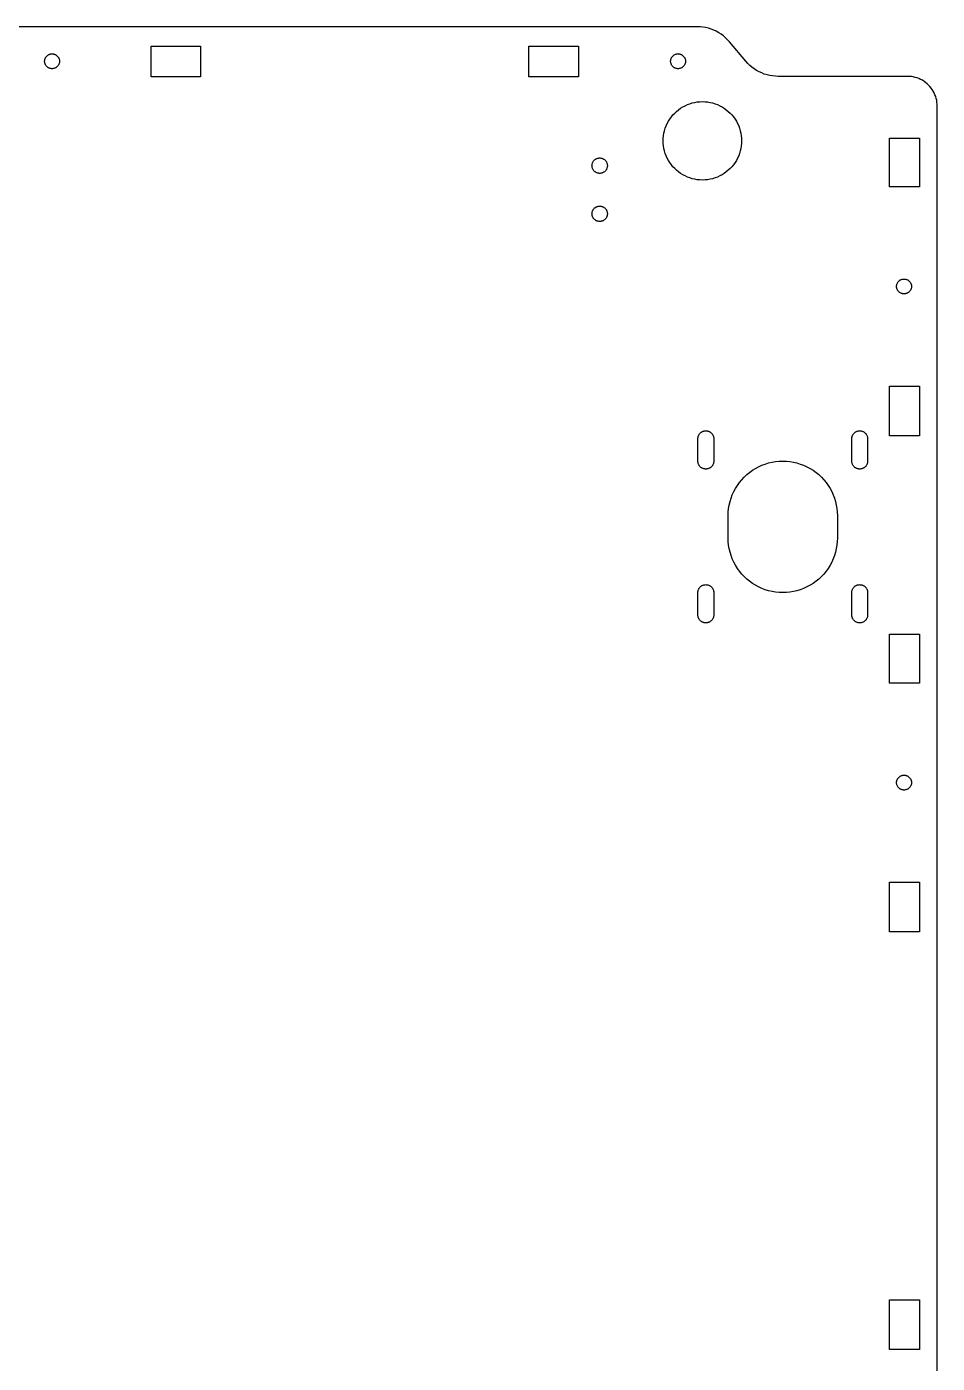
# Model space of a CAD drawing. Header units: metres. Extents: x -1 to 830, y 0 to 1551.
# Drawn here: x 176 to 359.4, y 762.2 to 1031.6 of the extents above; entities that cross this region are included whole.
import ezdxf

# ---------------------------------------------------------------- set-up
doc = ezdxf.new("R2010")
doc.units = ezdxf.units.M

msp = doc.modelspace()

# ---------------------------------------------------------------- linework, layer by layer
for p, q in [((311.025, 1031.58), (50.7354, 1031.58)), ((311.596, 1031.56), (311.025, 1031.58)), ((312.163, 1031.5), (311.596, 1031.56)), ((312.726, 1031.41), (312.163, 1031.5)), ((313.28, 1031.28), (312.726, 1031.41)), ((313.825, 1031.11), (313.28, 1031.28)), ((314.357, 1030.9), (313.825, 1031.11)), ((314.874, 1030.66), (314.357, 1030.9)), ((315.374, 1030.38), (314.874, 1030.66)), ((315.854, 1030.08), (315.374, 1030.38)), ((316.312, 1029.74), (315.854, 1030.08)), ((316.747, 1029.37), (316.312, 1029.74)), ((317.155, 1028.97), (316.747, 1029.37)), ((201.007, 1021.47), (201.007, 1027.67)), ((201.007, 1027.67), (210.983, 1027.67)), ((210.983, 1027.67), (210.983, 1021.47)), ((277.081, 1027.66), (286.881, 1027.68)), ((277.081, 1021.46), (277.081, 1027.66)), ((286.881, 1027.68), (287.081, 1027.66)), ((287.081, 1027.66), (287.081, 1021.46)), ((317.537, 1028.54), (317.155, 1028.97)), ((320.833, 1024.62), (317.537, 1028.54)), ((179.562, 1024.62), (179.564, 1024.72)), ((179.564, 1024.52), (179.562, 1024.62)), ((179.564, 1024.72), (179.574, 1024.81)), ((179.574, 1024.42), (179.564, 1024.52)), ((179.574, 1024.81), (179.59, 1024.91)), ((179.59, 1024.33), (179.574, 1024.42)), ((179.59, 1024.91), (179.612, 1025.01)), ((179.612, 1024.23), (179.59, 1024.33)), ((179.612, 1025.01), (179.641, 1025.1)), ((179.641, 1024.14), (179.612, 1024.23)), ((179.641, 1025.1), (179.676, 1025.19)), ((179.676, 1024.04), (179.641, 1024.14)), ((179.676, 1025.19), (179.716, 1025.28)), ((179.716, 1023.96), (179.676, 1024.04)), ((179.716, 1025.28), (179.763, 1025.37)), ((179.763, 1023.87), (179.716, 1023.96)), ((179.763, 1025.37), (179.814, 1025.45)), ((179.814, 1023.79), (179.763, 1023.87)), ((179.814, 1025.45), (179.871, 1025.53)), ((179.871, 1023.71), (179.814, 1023.79)), ((179.871, 1025.53), (179.934, 1025.61)), ((179.934, 1023.63), (179.871, 1023.71)), ((179.934, 1025.61), (180.001, 1025.68)), ((180.001, 1025.68), (180.072, 1025.75)), ((180.072, 1025.75), (180.148, 1025.81)), ((180.148, 1025.81), (180.229, 1025.87)), ((180.229, 1025.87), (180.312, 1025.92)), ((180.312, 1025.92), (180.398, 1025.96)), ((180.398, 1025.96), (180.487, 1026)), ((180.487, 1026), (180.579, 1026.04)), ((180.579, 1026.04), (180.673, 1026.07)), ((180.673, 1026.07), (180.769, 1026.09)), ((180.769, 1026.09), (180.865, 1026.11)), ((180.865, 1026.11), (180.964, 1026.12)), ((180.964, 1026.12), (181.159, 1026.12)), ((181.159, 1026.12), (181.257, 1026.11)), ((181.257, 1026.11), (181.354, 1026.09)), ((181.354, 1026.09), (181.45, 1026.07)), ((181.45, 1026.07), (181.544, 1026.04)), ((181.544, 1026.04), (181.636, 1026)), ((181.636, 1026), (181.725, 1025.96)), ((181.725, 1025.96), (181.812, 1025.92)), ((181.812, 1025.92), (181.895, 1025.87)), ((181.895, 1025.87), (181.975, 1025.81)), ((181.975, 1025.81), (182.051, 1025.75)), ((182.051, 1025.75), (182.122, 1025.68)), ((182.122, 1025.68), (182.189, 1025.61)), ((182.189, 1025.61), (182.252, 1025.53)), ((182.252, 1023.71), (182.189, 1023.63)), ((182.252, 1025.53), (182.309, 1025.45)), ((182.309, 1023.79), (182.252, 1023.71)), ((182.309, 1025.45), (182.36, 1025.37)), ((182.36, 1023.87), (182.309, 1023.79)), ((182.36, 1025.37), (182.407, 1025.28)), ((182.407, 1023.96), (182.36, 1023.87)), ((182.407, 1025.28), (182.447, 1025.19)), ((182.447, 1024.04), (182.407, 1023.96)), ((182.447, 1025.19), (182.481, 1025.1)), ((182.481, 1024.14), (182.447, 1024.04)), ((182.481, 1025.1), (182.511, 1025.01)), ((182.511, 1024.23), (182.481, 1024.14)), ((182.511, 1025.01), (182.532, 1024.91)), ((182.532, 1024.33), (182.511, 1024.23)), ((182.532, 1024.91), (182.549, 1024.81)), ((182.549, 1024.42), (182.532, 1024.33)), ((182.549, 1024.81), (182.559, 1024.72)), ((182.559, 1024.52), (182.549, 1024.42)), ((182.559, 1024.72), (182.562, 1024.62)), ((182.562, 1024.62), (182.559, 1024.52)), ((305.665, 1024.62), (305.669, 1024.72)), ((305.669, 1024.52), (305.665, 1024.62)), ((305.669, 1024.72), (305.679, 1024.81)), ((305.679, 1024.42), (305.669, 1024.52)), ((305.679, 1024.81), (305.694, 1024.91)), ((305.694, 1024.33), (305.679, 1024.42)), ((305.694, 1024.91), (305.717, 1025.01)), ((305.717, 1024.23), (305.694, 1024.33)), ((305.717, 1025.01), (305.745, 1025.1)), ((305.745, 1024.14), (305.717, 1024.23)), ((305.745, 1025.1), (305.779, 1025.19)), ((305.779, 1024.04), (305.745, 1024.14)), ((305.779, 1025.19), (305.82, 1025.28)), ((305.82, 1023.96), (305.779, 1024.04)), ((305.82, 1025.28), (305.866, 1025.37)), ((305.866, 1023.87), (305.82, 1023.96)), ((305.866, 1025.37), (305.918, 1025.45)), ((305.918, 1023.79), (305.866, 1023.87)), ((305.918, 1025.45), (305.976, 1025.53)), ((305.976, 1023.71), (305.918, 1023.79)), ((305.976, 1025.53), (306.038, 1025.61)), ((306.038, 1023.63), (305.976, 1023.71)), ((306.038, 1025.61), (306.104, 1025.68)), ((306.104, 1025.68), (306.177, 1025.75)), ((306.177, 1025.75), (306.252, 1025.81)), ((306.252, 1025.81), (306.332, 1025.87)), ((306.332, 1025.87), (306.415, 1025.92)), ((306.415, 1025.92), (306.502, 1025.96)), ((306.502, 1025.96), (306.592, 1026)), ((306.592, 1026), (306.684, 1026.04)), ((306.684, 1026.04), (306.777, 1026.07)), ((306.777, 1026.07), (306.873, 1026.09)), ((306.873, 1026.09), (306.97, 1026.11)), ((306.97, 1026.11), (307.067, 1026.12)), ((307.067, 1026.12), (307.264, 1026.12)), ((307.264, 1026.12), (307.361, 1026.11)), ((307.361, 1026.11), (307.458, 1026.09)), ((307.458, 1026.09), (307.554, 1026.07)), ((307.554, 1026.07), (307.647, 1026.04)), ((307.647, 1026.04), (307.739, 1026)), ((307.739, 1026), (307.829, 1025.96)), ((307.829, 1025.96), (307.915, 1025.92)), ((307.915, 1025.92), (307.999, 1025.87)), ((307.999, 1025.87), (308.079, 1025.81)), ((308.079, 1025.81), (308.154, 1025.75)), ((308.154, 1025.75), (308.227, 1025.68)), ((308.227, 1025.68), (308.293, 1025.61)), ((308.293, 1025.61), (308.355, 1025.53)), ((308.355, 1023.71), (308.293, 1023.63)), ((308.355, 1025.53), (308.413, 1025.45)), ((308.413, 1023.79), (308.355, 1023.71)), ((308.413, 1025.45), (308.465, 1025.37)), ((308.465, 1023.87), (308.413, 1023.79)), ((308.465, 1025.37), (308.511, 1025.28)), ((308.511, 1023.96), (308.465, 1023.87)), ((308.511, 1025.28), (308.552, 1025.19)), ((308.552, 1024.04), (308.511, 1023.96)), ((308.552, 1025.19), (308.586, 1025.1)), ((308.586, 1024.14), (308.552, 1024.04)), ((308.586, 1025.1), (308.614, 1025.01)), ((308.614, 1024.23), (308.586, 1024.14)), ((308.614, 1025.01), (308.637, 1024.91)), ((308.637, 1024.33), (308.614, 1024.23)), ((308.637, 1024.91), (308.652, 1024.81)), ((308.652, 1024.42), (308.637, 1024.33)), ((308.652, 1024.81), (308.662, 1024.72)), ((308.662, 1024.52), (308.652, 1024.42)), ((308.662, 1024.72), (308.665, 1024.62)), ((308.665, 1024.62), (308.662, 1024.52)), ((321.214, 1024.19), (320.833, 1024.62)), ((321.623, 1023.79), (321.214, 1024.19)), ((322.057, 1023.42), (321.623, 1023.79)), ((180.001, 1023.56), (179.934, 1023.63)), ((180.072, 1023.49), (180.001, 1023.56)), ((180.148, 1023.43), (180.072, 1023.49)), ((180.229, 1023.37), (180.148, 1023.43)), ((180.312, 1023.32), (180.229, 1023.37)), ((180.398, 1023.27), (180.312, 1023.32)), ((180.487, 1023.23), (180.398, 1023.27)), ((180.579, 1023.2), (180.487, 1023.23)), ((180.673, 1023.17), (180.579, 1023.2)), ((180.769, 1023.15), (180.673, 1023.17)), ((180.865, 1023.13), (180.769, 1023.15)), ((180.964, 1023.12), (180.865, 1023.13)), ((181.159, 1023.12), (180.964, 1023.12)), ((181.257, 1023.13), (181.159, 1023.12)), ((181.354, 1023.15), (181.257, 1023.13)), ((181.45, 1023.17), (181.354, 1023.15)), ((181.544, 1023.2), (181.45, 1023.17)), ((181.636, 1023.23), (181.544, 1023.2)), ((181.725, 1023.27), (181.636, 1023.23)), ((181.812, 1023.32), (181.725, 1023.27)), ((181.895, 1023.37), (181.812, 1023.32)), ((181.975, 1023.43), (181.895, 1023.37)), ((182.051, 1023.49), (181.975, 1023.43)), ((182.122, 1023.56), (182.051, 1023.49)), ((182.189, 1023.63), (182.122, 1023.56)), ((210.983, 1021.47), (201.007, 1021.47)), ((286.881, 1021.48), (277.081, 1021.46)), ((287.081, 1021.46), (286.881, 1021.48)), ((306.104, 1023.56), (306.038, 1023.63)), ((306.177, 1023.49), (306.104, 1023.56)), ((306.252, 1023.43), (306.177, 1023.49)), ((306.332, 1023.37), (306.252, 1023.43)), ((306.415, 1023.32), (306.332, 1023.37)), ((306.502, 1023.27), (306.415, 1023.32)), ((306.592, 1023.23), (306.502, 1023.27)), ((306.684, 1023.2), (306.592, 1023.23)), ((306.777, 1023.17), (306.684, 1023.2)), ((306.873, 1023.15), (306.777, 1023.17)), ((306.97, 1023.13), (306.873, 1023.15)), ((307.067, 1023.12), (306.97, 1023.13)), ((307.264, 1023.12), (307.067, 1023.12)), ((307.361, 1023.13), (307.264, 1023.12)), ((307.458, 1023.15), (307.361, 1023.13)), ((307.554, 1023.17), (307.458, 1023.15)), ((307.647, 1023.2), (307.554, 1023.17)), ((307.739, 1023.23), (307.647, 1023.2)), ((307.829, 1023.27), (307.739, 1023.23)), ((307.915, 1023.32), (307.829, 1023.27)), ((307.999, 1023.37), (307.915, 1023.32)), ((308.079, 1023.43), (307.999, 1023.37)), ((308.154, 1023.49), (308.079, 1023.43)), ((308.227, 1023.56), (308.154, 1023.49)), ((308.293, 1023.63), (308.227, 1023.56)), ((322.516, 1023.08), (322.057, 1023.42)), ((322.995, 1022.78), (322.516, 1023.08)), ((323.495, 1022.5), (322.995, 1022.78)), ((324.013, 1022.26), (323.495, 1022.5)), ((324.544, 1022.05), (324.013, 1022.26)), ((325.089, 1021.88), (324.544, 1022.05)), ((325.644, 1021.75), (325.089, 1021.88)), ((326.206, 1021.66), (325.644, 1021.75)), ((326.773, 1021.6), (326.206, 1021.66)), ((327.344, 1021.58), (326.773, 1021.6)), ((353.381, 1021.58), (327.344, 1021.58)), ((353.772, 1021.57), (353.381, 1021.58)), ((354.164, 1021.53), (353.772, 1021.57)), ((354.551, 1021.46), (354.164, 1021.53)), ((354.934, 1021.38), (354.551, 1021.46)), ((355.309, 1021.26), (354.934, 1021.38)), ((355.677, 1021.12), (355.309, 1021.26)), ((356.034, 1020.96), (355.677, 1021.12)), ((356.381, 1020.78), (356.034, 1020.96)), ((356.714, 1020.57), (356.381, 1020.78)), ((357.033, 1020.34), (356.714, 1020.57)), ((357.337, 1020.09), (357.033, 1020.34)), ((357.623, 1019.82), (357.337, 1020.09)), ((357.892, 1019.54), (357.623, 1019.82)), ((358.141, 1019.23), (357.892, 1019.54)), ((358.369, 1018.91), (358.141, 1019.23)), ((358.576, 1018.58), (358.369, 1018.91)), ((358.762, 1018.23), (358.576, 1018.58)), ((308.131, 1015.42), (308.586, 1015.67)), ((308.586, 1015.67), (309.058, 1015.88)), ((309.058, 1015.88), (309.541, 1016.06)), ((309.541, 1016.06), (310.036, 1016.21)), ((310.036, 1016.21), (310.539, 1016.33)), ((310.539, 1016.33), (311.049, 1016.41)), ((311.049, 1016.41), (311.563, 1016.46)), ((311.563, 1016.46), (312.08, 1016.48)), ((312.08, 1016.48), (312.597, 1016.46)), ((312.597, 1016.46), (313.111, 1016.41)), ((313.111, 1016.41), (313.622, 1016.33)), ((313.622, 1016.33), (314.125, 1016.21)), ((314.125, 1016.21), (314.62, 1016.06)), ((314.62, 1016.06), (315.104, 1015.88)), ((315.104, 1015.88), (315.574, 1015.67)), ((315.574, 1015.67), (316.03, 1015.42)), ((358.924, 1017.88), (358.762, 1018.23)), ((359.062, 1017.51), (358.924, 1017.88)), ((359.176, 1017.13), (359.062, 1017.51)), ((359.265, 1016.75), (359.176, 1017.13)), ((359.329, 1016.36), (359.265, 1016.75)), ((359.367, 1015.97), (359.329, 1016.36)), ((359.381, 1015.58), (359.367, 1015.97)), ((359.381, 534.27), (359.381, 1015.58)), ((305.239, 1012.53), (305.512, 1012.97)), ((305.512, 1012.97), (305.812, 1013.39)), ((305.812, 1013.39), (306.141, 1013.79)), ((306.141, 1013.79), (306.494, 1014.17)), ((306.494, 1014.17), (306.872, 1014.52)), ((306.872, 1014.52), (307.271, 1014.85)), ((307.271, 1014.85), (307.691, 1015.15)), ((307.691, 1015.15), (308.131, 1015.42)), ((316.03, 1015.42), (316.47, 1015.15)), ((316.47, 1015.15), (316.89, 1014.85)), ((316.89, 1014.85), (317.289, 1014.52)), ((317.289, 1014.52), (317.667, 1014.17)), ((317.667, 1014.17), (318.02, 1013.79)), ((318.02, 1013.79), (318.348, 1013.39)), ((318.348, 1013.39), (318.649, 1012.97)), ((318.649, 1012.97), (318.922, 1012.53)), ((304.332, 1010.12), (304.449, 1010.63)), ((304.449, 1010.63), (304.6, 1011.12)), ((304.6, 1011.12), (304.782, 1011.6)), ((304.782, 1011.6), (304.995, 1012.08)), ((304.995, 1012.08), (305.239, 1012.53)), ((318.922, 1012.53), (319.166, 1012.08)), ((319.166, 1012.08), (319.379, 1011.6)), ((319.379, 1011.6), (319.562, 1011.12)), ((319.562, 1011.12), (319.711, 1010.63)), ((319.711, 1010.63), (319.829, 1010.12)), ((304.181, 1008.58), (304.197, 1009.1)), ((304.197, 1008.06), (304.181, 1008.58)), ((304.197, 1009.1), (304.248, 1009.61)), ((304.248, 1007.55), (304.197, 1008.06)), ((304.248, 1009.61), (304.332, 1010.12)), ((304.332, 1007.04), (304.248, 1007.55)), ((319.829, 1010.12), (319.913, 1009.61)), ((319.913, 1007.55), (319.829, 1007.04)), ((319.913, 1009.61), (319.964, 1009.1)), ((319.964, 1008.06), (319.913, 1007.55)), ((319.964, 1009.1), (319.98, 1008.58)), ((319.98, 1008.58), (319.964, 1008.06)), ((349.759, 999.3), (349.759, 1009.15)), ((349.759, 1009.15), (355.771, 1009.15)), ((355.771, 1009.15), (355.78, 999.38)), ((290.358, 1004.75), (290.437, 1004.81)), ((290.437, 1004.81), (290.52, 1004.87)), ((290.52, 1004.87), (290.605, 1004.92)), ((290.605, 1004.92), (290.695, 1004.97)), ((290.695, 1004.97), (290.787, 1005.01)), ((290.787, 1005.01), (290.882, 1005.05)), ((290.882, 1005.05), (290.979, 1005.08)), ((290.979, 1005.08), (291.078, 1005.1)), ((291.078, 1005.1), (291.178, 1005.12)), ((291.178, 1005.12), (291.279, 1005.13)), ((291.279, 1005.13), (291.481, 1005.13)), ((291.481, 1005.13), (291.583, 1005.12)), ((291.583, 1005.12), (291.683, 1005.1)), ((291.683, 1005.1), (291.781, 1005.08)), ((291.781, 1005.08), (291.879, 1005.05)), ((291.879, 1005.05), (291.974, 1005.01)), ((291.974, 1005.01), (292.066, 1004.97)), ((292.066, 1004.97), (292.155, 1004.92)), ((292.155, 1004.92), (292.241, 1004.87)), ((292.241, 1004.87), (292.324, 1004.81)), ((292.324, 1004.81), (292.402, 1004.75)), ((304.449, 1006.54), (304.332, 1007.04)), ((304.6, 1006.04), (304.449, 1006.54)), ((304.782, 1005.56), (304.6, 1006.04)), ((304.995, 1005.09), (304.782, 1005.56)), ((305.239, 1004.63), (304.995, 1005.09)), ((319.166, 1005.09), (318.922, 1004.63)), ((319.379, 1005.56), (319.166, 1005.09)), ((319.562, 1006.04), (319.379, 1005.56)), ((319.711, 1006.54), (319.562, 1006.04)), ((319.829, 1007.04), (319.711, 1006.54)), ((289.83, 1003.58), (289.834, 1003.68)), ((289.834, 1003.48), (289.83, 1003.58)), ((289.834, 1003.68), (289.844, 1003.78)), ((289.844, 1003.38), (289.834, 1003.48)), ((289.844, 1003.78), (289.86, 1003.88)), ((289.86, 1003.28), (289.844, 1003.38)), ((289.86, 1003.88), (289.883, 1003.98)), ((289.883, 1003.18), (289.86, 1003.28)), ((289.883, 1003.98), (289.913, 1004.08)), ((289.913, 1003.08), (289.883, 1003.18)), ((289.913, 1004.08), (289.948, 1004.17)), ((289.948, 1002.99), (289.913, 1003.08)), ((289.948, 1004.17), (289.99, 1004.27)), ((289.99, 1002.9), (289.948, 1002.99)), ((289.99, 1004.27), (290.038, 1004.36)), ((290.038, 1002.81), (289.99, 1002.9)), ((290.038, 1004.36), (290.092, 1004.44)), ((290.092, 1002.72), (290.038, 1002.81)), ((290.092, 1004.44), (290.15, 1004.52)), ((290.15, 1002.64), (290.092, 1002.72)), ((290.15, 1004.52), (290.215, 1004.6)), ((290.215, 1002.56), (290.15, 1002.64)), ((290.215, 1004.6), (290.284, 1004.68)), ((290.284, 1002.49), (290.215, 1002.56)), ((290.284, 1004.68), (290.358, 1004.75)), ((290.358, 1002.42), (290.284, 1002.49)), ((290.437, 1002.35), (290.358, 1002.42)), ((290.52, 1002.29), (290.437, 1002.35)), ((290.605, 1002.24), (290.52, 1002.29)), ((290.695, 1002.19), (290.605, 1002.24)), ((290.787, 1002.15), (290.695, 1002.19)), ((290.882, 1002.11), (290.787, 1002.15)), ((290.979, 1002.08), (290.882, 1002.11)), ((291.879, 1002.11), (291.781, 1002.08)), ((291.974, 1002.15), (291.879, 1002.11)), ((292.066, 1002.19), (291.974, 1002.15)), ((292.155, 1002.24), (292.066, 1002.19)), ((292.241, 1002.29), (292.155, 1002.24)), ((292.324, 1002.35), (292.241, 1002.29)), ((292.402, 1002.42), (292.324, 1002.35)), ((292.402, 1004.75), (292.477, 1004.68)), ((292.477, 1002.49), (292.402, 1002.42)), ((292.477, 1004.68), (292.546, 1004.6)), ((292.546, 1002.56), (292.477, 1002.49)), ((292.546, 1004.6), (292.61, 1004.52)), ((292.61, 1002.64), (292.546, 1002.56)), ((292.61, 1004.52), (292.669, 1004.44)), ((292.669, 1002.72), (292.61, 1002.64)), ((292.669, 1004.44), (292.723, 1004.36)), ((292.723, 1002.81), (292.669, 1002.72)), ((292.723, 1004.36), (292.771, 1004.27)), ((292.771, 1002.9), (292.723, 1002.81)), ((292.771, 1004.27), (292.812, 1004.17)), ((292.812, 1002.99), (292.771, 1002.9)), ((292.812, 1004.17), (292.849, 1004.08)), ((292.849, 1003.08), (292.812, 1002.99)), ((292.849, 1004.08), (292.878, 1003.98)), ((292.878, 1003.18), (292.849, 1003.08)), ((292.878, 1003.98), (292.9, 1003.88)), ((292.9, 1003.28), (292.878, 1003.18)), ((292.9, 1003.88), (292.917, 1003.78)), ((292.917, 1003.38), (292.9, 1003.28)), ((292.917, 1003.78), (292.927, 1003.68)), ((292.927, 1003.48), (292.917, 1003.38)), ((292.927, 1003.68), (292.931, 1003.58)), ((292.931, 1003.58), (292.927, 1003.48)), ((305.512, 1004.19), (305.239, 1004.63)), ((305.812, 1003.77), (305.512, 1004.19)), ((306.141, 1003.37), (305.812, 1003.77)), ((306.494, 1003), (306.141, 1003.37)), ((306.872, 1002.64), (306.494, 1003)), ((307.271, 1002.31), (306.872, 1002.64)), ((307.691, 1002.01), (307.271, 1002.31)), ((316.89, 1002.31), (316.47, 1002.01)), ((317.289, 1002.64), (316.89, 1002.31)), ((317.667, 1003), (317.289, 1002.64)), ((318.02, 1003.37), (317.667, 1003)), ((318.348, 1003.77), (318.02, 1003.37)), ((318.649, 1004.19), (318.348, 1003.77)), ((318.922, 1004.63), (318.649, 1004.19)), ((291.078, 1002.06), (290.979, 1002.08)), ((291.178, 1002.04), (291.078, 1002.06)), ((291.279, 1002.03), (291.178, 1002.04)), ((291.481, 1002.03), (291.279, 1002.03)), ((291.583, 1002.04), (291.481, 1002.03)), ((291.683, 1002.06), (291.583, 1002.04)), ((291.781, 1002.08), (291.683, 1002.06)), ((308.131, 1001.74), (307.691, 1002.01)), ((308.586, 1001.5), (308.131, 1001.74)), ((309.058, 1001.28), (308.586, 1001.5)), ((309.541, 1001.1), (309.058, 1001.28)), ((310.036, 1000.95), (309.541, 1001.1)), ((310.539, 1000.83), (310.036, 1000.95)), ((311.049, 1000.75), (310.539, 1000.83)), ((311.563, 1000.7), (311.049, 1000.75)), ((312.08, 1000.68), (311.563, 1000.7)), ((312.597, 1000.7), (312.08, 1000.68)), ((313.111, 1000.75), (312.597, 1000.7)), ((313.622, 1000.83), (313.111, 1000.75)), ((314.125, 1000.95), (313.622, 1000.83)), ((314.62, 1001.1), (314.125, 1000.95)), ((315.104, 1001.28), (314.62, 1001.1)), ((315.574, 1001.5), (315.104, 1001.28)), ((316.03, 1001.74), (315.574, 1001.5)), ((316.47, 1002.01), (316.03, 1001.74)), ((355.771, 999.3), (349.759, 999.3)), ((355.78, 999.38), (355.771, 999.3)), ((289.834, 993.98), (289.844, 994.08)), ((289.844, 994.08), (289.86, 994.18)), ((289.86, 994.18), (289.883, 994.28)), ((289.883, 994.28), (289.913, 994.38)), ((289.913, 994.38), (289.948, 994.47)), ((289.948, 994.47), (289.99, 994.57)), ((289.99, 994.57), (290.038, 994.66)), ((290.038, 994.66), (290.092, 994.74)), ((290.092, 994.74), (290.15, 994.82)), ((290.15, 994.82), (290.215, 994.9)), ((290.215, 994.9), (290.284, 994.98)), ((290.284, 994.98), (290.358, 995.05)), ((290.358, 995.05), (290.437, 995.11)), ((290.437, 995.11), (290.52, 995.17)), ((290.52, 995.17), (290.605, 995.22)), ((290.605, 995.22), (290.695, 995.27)), ((290.695, 995.27), (290.787, 995.31)), ((290.787, 995.31), (290.882, 995.35)), ((290.882, 995.35), (290.979, 995.38)), ((290.979, 995.38), (291.078, 995.4)), ((291.078, 995.4), (291.178, 995.42)), ((291.178, 995.42), (291.279, 995.43)), ((291.279, 995.43), (291.481, 995.43)), ((291.481, 995.43), (291.583, 995.42)), ((291.583, 995.42), (291.683, 995.4)), ((291.683, 995.4), (291.781, 995.38)), ((291.781, 995.38), (291.879, 995.35)), ((291.879, 995.35), (291.974, 995.31)), ((291.974, 995.31), (292.066, 995.27)), ((292.066, 995.27), (292.155, 995.22)), ((292.155, 995.22), (292.241, 995.17)), ((292.241, 995.17), (292.324, 995.11)), ((292.324, 995.11), (292.402, 995.05)), ((292.402, 995.05), (292.477, 994.98)), ((292.477, 994.98), (292.546, 994.9)), ((292.546, 994.9), (292.61, 994.82)), ((292.61, 994.82), (292.669, 994.74)), ((292.669, 994.74), (292.723, 994.66)), ((292.723, 994.66), (292.771, 994.57)), ((292.771, 994.57), (292.812, 994.47)), ((292.812, 994.47), (292.849, 994.38)), ((292.849, 994.38), (292.878, 994.28)), ((292.878, 994.28), (292.9, 994.18)), ((292.9, 994.18), (292.917, 994.08)), ((292.917, 994.08), (292.927, 993.98)), ((289.83, 993.88), (289.834, 993.98)), ((289.834, 993.78), (289.83, 993.88)), ((289.844, 993.68), (289.834, 993.78)), ((289.86, 993.58), (289.844, 993.68)), ((289.883, 993.48), (289.86, 993.58)), ((289.913, 993.38), (289.883, 993.48)), ((289.948, 993.29), (289.913, 993.38)), ((289.99, 993.2), (289.948, 993.29)), ((290.038, 993.11), (289.99, 993.2)), ((290.092, 993.02), (290.038, 993.11)), ((290.15, 992.94), (290.092, 993.02)), ((290.215, 992.86), (290.15, 992.94)), ((290.284, 992.79), (290.215, 992.86)), ((290.358, 992.72), (290.284, 992.79)), ((290.437, 992.65), (290.358, 992.72)), ((290.52, 992.59), (290.437, 992.65)), ((290.605, 992.54), (290.52, 992.59)), ((290.695, 992.49), (290.605, 992.54)), ((290.787, 992.45), (290.695, 992.49)), ((290.882, 992.41), (290.787, 992.45)), ((290.979, 992.38), (290.882, 992.41)), ((291.078, 992.36), (290.979, 992.38)), ((291.178, 992.34), (291.078, 992.36)), ((291.279, 992.33), (291.178, 992.34)), ((291.481, 992.33), (291.279, 992.33)), ((291.583, 992.34), (291.481, 992.33)), ((291.683, 992.36), (291.583, 992.34)), ((291.781, 992.38), (291.683, 992.36)), ((291.879, 992.41), (291.781, 992.38)), ((291.974, 992.45), (291.879, 992.41)), ((292.066, 992.49), (291.974, 992.45)), ((292.155, 992.54), (292.066, 992.49)), ((292.241, 992.59), (292.155, 992.54)), ((292.324, 992.65), (292.241, 992.59)), ((292.402, 992.72), (292.324, 992.65)), ((292.477, 992.79), (292.402, 992.72)), ((292.546, 992.86), (292.477, 992.79)), ((292.61, 992.94), (292.546, 992.86)), ((292.669, 993.02), (292.61, 992.94)), ((292.723, 993.11), (292.669, 993.02)), ((292.771, 993.2), (292.723, 993.11)), ((292.812, 993.29), (292.771, 993.2)), ((292.849, 993.38), (292.812, 993.29)), ((292.878, 993.48), (292.849, 993.38)), ((292.9, 993.58), (292.878, 993.48)), ((292.917, 993.68), (292.9, 993.58)), ((292.927, 993.78), (292.917, 993.68)), ((292.927, 993.98), (292.931, 993.88)), ((292.931, 993.88), (292.927, 993.78)), ((351.941, 980.534), (352.027, 980.581)), ((352.027, 980.581), (352.117, 980.621)), ((352.117, 980.621), (352.209, 980.655)), ((352.209, 980.655), (352.303, 980.685)), ((352.303, 980.685), (352.398, 980.706)), ((352.398, 980.706), (352.495, 980.723)), ((352.495, 980.723), (352.593, 980.732)), ((352.593, 980.732), (352.691, 980.735)), ((352.691, 980.735), (352.789, 980.732)), ((352.789, 980.732), (352.887, 980.723)), ((352.887, 980.723), (352.983, 980.706)), ((352.983, 980.706), (353.079, 980.685)), ((353.079, 980.685), (353.173, 980.655)), ((353.173, 980.655), (353.266, 980.621)), ((353.266, 980.621), (353.354, 980.581)), ((353.354, 980.581), (353.441, 980.534)), ((351.191, 979.235), (351.194, 979.333)), ((351.194, 979.138), (351.191, 979.235)), ((351.194, 979.333), (351.204, 979.431)), ((351.204, 979.039), (351.194, 979.138)), ((351.204, 979.431), (351.22, 979.528)), ((351.22, 978.942), (351.204, 979.039)), ((351.22, 979.528), (351.242, 979.624)), ((351.242, 978.847), (351.22, 978.942)), ((351.242, 979.624), (351.271, 979.718)), ((351.271, 978.753), (351.242, 978.847)), ((351.271, 979.718), (351.306, 979.81)), ((351.306, 978.661), (351.271, 978.753)), ((351.306, 979.81), (351.346, 979.898)), ((351.346, 978.572), (351.306, 978.661)), ((351.346, 979.898), (351.392, 979.985)), ((351.392, 978.485), (351.346, 978.572)), ((351.392, 979.985), (351.444, 980.068)), ((351.444, 978.402), (351.392, 978.485)), ((351.444, 980.068), (351.501, 980.148)), ((351.501, 978.322), (351.444, 978.402)), ((351.501, 980.148), (351.563, 980.225)), ((351.563, 978.246), (351.501, 978.322)), ((351.563, 980.225), (351.631, 980.296)), ((351.631, 978.175), (351.563, 978.246)), ((351.631, 980.296), (351.702, 980.363)), ((351.702, 978.107), (351.631, 978.175)), ((351.702, 980.363), (351.778, 980.426)), ((351.778, 978.045), (351.702, 978.107)), ((351.778, 980.426), (351.857, 980.482)), ((351.857, 977.988), (351.778, 978.045)), ((351.857, 980.482), (351.941, 980.534)), ((351.941, 977.937), (351.857, 977.988)), ((352.027, 977.89), (351.941, 977.937)), ((352.117, 977.85), (352.027, 977.89)), ((352.209, 977.814), (352.117, 977.85)), ((353.266, 977.85), (353.173, 977.814)), ((353.354, 977.89), (353.266, 977.85)), ((353.441, 977.937), (353.354, 977.89)), ((353.441, 980.534), (353.524, 980.482)), ((353.524, 977.988), (353.441, 977.937)), ((353.524, 980.482), (353.604, 980.426)), ((353.604, 978.045), (353.524, 977.988)), ((353.604, 980.426), (353.68, 980.363)), ((353.68, 978.107), (353.604, 978.045)), ((353.68, 980.363), (353.752, 980.296)), ((353.752, 978.175), (353.68, 978.107)), ((353.752, 980.296), (353.819, 980.225)), ((353.819, 978.246), (353.752, 978.175)), ((353.819, 980.225), (353.881, 980.148)), ((353.881, 978.322), (353.819, 978.246)), ((353.881, 980.148), (353.938, 980.068)), ((353.938, 978.402), (353.881, 978.322)), ((353.938, 980.068), (353.99, 979.985)), ((353.99, 978.485), (353.938, 978.402)), ((353.99, 979.985), (354.036, 979.898)), ((354.036, 978.572), (353.99, 978.485)), ((354.036, 979.898), (354.077, 979.81)), ((354.077, 978.661), (354.036, 978.572)), ((354.077, 979.81), (354.111, 979.718)), ((354.111, 978.753), (354.077, 978.661)), ((354.111, 979.718), (354.14, 979.624)), ((354.14, 978.847), (354.111, 978.753)), ((354.14, 979.624), (354.162, 979.528)), ((354.162, 978.942), (354.14, 978.847)), ((354.162, 979.528), (354.179, 979.431)), ((354.179, 979.039), (354.162, 978.942)), ((354.179, 979.431), (354.188, 979.333)), ((354.188, 979.138), (354.179, 979.039)), ((354.188, 979.333), (354.191, 979.235)), ((354.191, 979.235), (354.188, 979.138)), ((352.303, 977.786), (352.209, 977.814)), ((352.398, 977.764), (352.303, 977.786)), ((352.495, 977.748), (352.398, 977.764)), ((352.593, 977.738), (352.495, 977.748)), ((352.691, 977.735), (352.593, 977.738)), ((352.789, 977.738), (352.691, 977.735)), ((352.887, 977.748), (352.789, 977.738)), ((352.983, 977.764), (352.887, 977.748)), ((353.079, 977.786), (352.983, 977.764)), ((353.173, 977.814), (353.079, 977.786)), ((349.759, 949.154), (349.759, 959.154)), ((349.759, 959.154), (355.771, 959.154)), ((355.771, 959.154), (355.771, 949.154)), ((311.159, 948.531), (311.162, 948.636)), ((311.159, 944.031), (311.159, 948.531)), ((311.162, 948.636), (311.173, 948.74)), ((311.173, 948.74), (311.189, 948.843)), ((311.189, 948.843), (311.214, 948.945)), ((311.214, 948.945), (311.244, 949.045)), ((311.244, 949.045), (311.28, 949.144)), ((311.28, 949.144), (311.324, 949.238)), ((311.324, 949.238), (311.373, 949.331)), ((311.373, 949.331), (311.429, 949.42)), ((311.429, 949.42), (311.489, 949.505)), ((311.489, 949.505), (311.556, 949.586)), ((311.556, 949.586), (311.628, 949.662)), ((311.628, 949.662), (311.704, 949.733)), ((311.704, 949.733), (311.785, 949.801)), ((311.785, 949.801), (311.87, 949.861)), ((311.87, 949.861), (311.959, 949.917)), ((311.959, 949.917), (312.051, 949.966)), ((312.051, 949.966), (312.146, 950.009)), ((312.146, 950.009), (312.244, 950.046)), ((312.244, 950.046), (312.345, 950.076)), ((312.345, 950.076), (312.446, 950.101)), ((312.446, 950.101), (312.55, 950.117)), ((312.55, 950.117), (312.654, 950.128)), ((312.654, 950.128), (312.759, 950.131)), ((312.759, 950.131), (312.863, 950.128)), ((312.863, 950.128), (312.968, 950.117)), ((312.968, 950.117), (313.071, 950.101)), ((313.071, 950.101), (313.173, 950.076)), ((313.173, 950.076), (313.273, 950.046)), ((313.273, 950.046), (313.371, 950.009)), ((313.371, 950.009), (313.467, 949.966)), ((313.467, 949.966), (313.559, 949.917)), ((313.559, 949.917), (313.647, 949.861)), ((313.647, 949.861), (313.732, 949.801)), ((313.732, 949.801), (313.813, 949.733)), ((313.813, 949.733), (313.891, 949.662)), ((313.891, 949.662), (313.962, 949.586)), ((313.962, 949.586), (314.028, 949.505)), ((314.028, 949.505), (314.089, 949.42)), ((314.089, 949.42), (314.145, 949.331)), ((314.145, 949.331), (314.194, 949.238)), ((314.194, 949.238), (314.237, 949.144)), ((314.237, 949.144), (314.274, 949.045)), ((314.274, 949.045), (314.305, 948.945)), ((314.305, 948.945), (314.328, 948.843)), ((314.328, 948.843), (314.345, 948.74)), ((314.345, 948.74), (314.355, 948.636)), ((314.355, 948.636), (314.359, 948.531)), ((314.359, 948.531), (314.359, 944.031)), ((342.159, 948.531), (342.162, 948.636)), ((342.159, 944.031), (342.159, 948.531)), ((342.162, 948.636), (342.173, 948.74)), ((342.173, 948.74), (342.189, 948.843)), ((342.189, 948.843), (342.214, 948.945)), ((342.214, 948.945), (342.244, 949.045)), ((342.244, 949.045), (342.28, 949.144)), ((342.28, 949.144), (342.324, 949.238)), ((342.324, 949.238), (342.373, 949.331)), ((342.373, 949.331), (342.429, 949.42)), ((342.429, 949.42), (342.489, 949.505)), ((342.489, 949.505), (342.556, 949.586)), ((342.556, 949.586), (342.628, 949.662)), ((342.628, 949.662), (342.704, 949.733)), ((342.704, 949.733), (342.785, 949.801)), ((342.785, 949.801), (342.87, 949.861)), ((342.87, 949.861), (342.959, 949.917)), ((342.959, 949.917), (343.051, 949.966)), ((343.051, 949.966), (343.146, 950.009)), ((343.146, 950.009), (343.244, 950.046)), ((343.244, 950.046), (343.345, 950.076)), ((343.345, 950.076), (343.446, 950.101)), ((343.446, 950.101), (343.55, 950.117)), ((343.55, 950.117), (343.654, 950.128)), ((343.654, 950.128), (343.759, 950.131)), ((343.759, 950.131), (343.863, 950.128)), ((343.863, 950.128), (343.968, 950.117)), ((343.968, 950.117), (344.071, 950.101)), ((344.071, 950.101), (344.173, 950.076)), ((344.173, 950.076), (344.273, 950.046)), ((344.273, 950.046), (344.371, 950.009)), ((344.371, 950.009), (344.467, 949.966)), ((344.467, 949.966), (344.559, 949.917)), ((344.559, 949.917), (344.647, 949.861)), ((344.647, 949.861), (344.732, 949.801)), ((344.732, 949.801), (344.813, 949.733)), ((344.813, 949.733), (344.891, 949.662)), ((344.891, 949.662), (344.962, 949.586)), ((344.962, 949.586), (345.028, 949.505)), ((345.028, 949.505), (345.089, 949.42)), ((345.089, 949.42), (345.145, 949.331)), ((345.145, 949.331), (345.194, 949.238)), ((345.194, 949.238), (345.237, 949.144)), ((345.237, 949.144), (345.274, 949.045)), ((345.274, 949.045), (345.305, 948.945)), ((345.305, 948.945), (345.328, 948.843)), ((345.328, 948.843), (345.345, 948.74)), ((345.345, 948.74), (345.355, 948.636)), ((345.355, 948.636), (345.359, 948.531)), ((345.359, 948.531), (345.359, 944.031)), ((355.771, 949.154), (349.759, 949.154)), ((311.162, 943.927), (311.159, 944.031)), ((311.173, 943.822), (311.162, 943.927)), ((311.189, 943.719), (311.173, 943.822)), ((311.214, 943.617), (311.189, 943.719)), ((311.244, 943.517), (311.214, 943.617)), ((311.28, 943.419), (311.244, 943.517)), ((311.324, 943.323), (311.28, 943.419)), ((311.373, 943.23), (311.324, 943.323)), ((311.429, 943.142), (311.373, 943.23)), ((311.489, 943.057), (311.429, 943.142)), ((311.556, 942.976), (311.489, 943.057)), ((311.628, 942.899), (311.556, 942.976)), ((311.704, 942.828), (311.628, 942.899)), ((311.785, 942.762), (311.704, 942.828)), ((313.813, 942.828), (313.732, 942.762)), ((313.891, 942.899), (313.813, 942.828)), ((313.962, 942.976), (313.891, 942.899)), ((314.028, 943.057), (313.962, 942.976)), ((314.089, 943.142), (314.028, 943.057)), ((314.145, 943.23), (314.089, 943.142)), ((314.194, 943.323), (314.145, 943.23)), ((314.237, 943.419), (314.194, 943.323)), ((314.274, 943.517), (314.237, 943.419)), ((314.305, 943.617), (314.274, 943.517)), ((314.328, 943.719), (314.305, 943.617)), ((314.345, 943.822), (314.328, 943.719)), ((314.355, 943.927), (314.345, 943.822)), ((314.359, 944.031), (314.355, 943.927)), ((322.759, 942.558), (323.394, 942.896)), ((323.394, 942.896), (324.05, 943.193)), ((324.05, 943.193), (324.723, 943.447)), ((324.723, 943.447), (325.412, 943.656)), ((325.412, 943.656), (326.113, 943.819)), ((326.113, 943.819), (326.823, 943.937)), ((326.823, 943.937), (327.539, 944.008)), ((327.539, 944.008), (328.259, 944.031)), ((328.259, 944.031), (328.979, 944.008)), ((328.979, 944.008), (329.694, 943.937)), ((329.694, 943.937), (330.405, 943.819)), ((330.405, 943.819), (331.105, 943.656)), ((331.105, 943.656), (331.795, 943.447)), ((331.795, 943.447), (332.469, 943.193)), ((332.469, 943.193), (333.124, 942.896)), ((333.124, 942.896), (333.759, 942.558)), ((342.162, 943.927), (342.159, 944.031)), ((342.173, 943.822), (342.162, 943.927)), ((342.189, 943.719), (342.173, 943.822)), ((342.214, 943.617), (342.189, 943.719)), ((342.244, 943.517), (342.214, 943.617)), ((342.28, 943.419), (342.244, 943.517)), ((342.324, 943.323), (342.28, 943.419)), ((342.373, 943.23), (342.324, 943.323)), ((342.429, 943.142), (342.373, 943.23)), ((342.489, 943.057), (342.429, 943.142)), ((342.556, 942.976), (342.489, 943.057)), ((342.628, 942.899), (342.556, 942.976)), ((342.704, 942.828), (342.628, 942.899)), ((342.785, 942.762), (342.704, 942.828)), ((344.813, 942.828), (344.732, 942.762)), ((344.891, 942.899), (344.813, 942.828)), ((344.962, 942.976), (344.891, 942.899)), ((345.028, 943.057), (344.962, 942.976)), ((345.089, 943.142), (345.028, 943.057)), ((345.145, 943.23), (345.089, 943.142)), ((345.194, 943.323), (345.145, 943.23)), ((345.237, 943.419), (345.194, 943.323)), ((345.274, 943.517), (345.237, 943.419)), ((345.305, 943.617), (345.274, 943.517)), ((345.328, 943.719), (345.305, 943.617)), ((345.345, 943.822), (345.328, 943.719)), ((345.355, 943.927), (345.345, 943.822)), ((345.359, 944.031), (345.355, 943.927)), ((311.87, 942.7), (311.785, 942.762)), ((311.959, 942.646), (311.87, 942.7)), ((312.051, 942.596), (311.959, 942.646)), ((312.146, 942.553), (312.051, 942.596)), ((312.244, 942.516), (312.146, 942.553)), ((312.345, 942.485), (312.244, 942.516)), ((312.446, 942.462), (312.345, 942.485)), ((312.55, 942.444), (312.446, 942.462)), ((312.654, 942.435), (312.55, 942.444)), ((312.759, 942.431), (312.654, 942.435)), ((312.863, 942.435), (312.759, 942.431)), ((312.968, 942.444), (312.863, 942.435)), ((313.071, 942.462), (312.968, 942.444)), ((313.173, 942.485), (313.071, 942.462)), ((313.273, 942.516), (313.173, 942.485)), ((313.371, 942.553), (313.273, 942.516)), ((313.467, 942.596), (313.371, 942.553)), ((313.559, 942.646), (313.467, 942.596)), ((313.647, 942.7), (313.559, 942.646)), ((313.732, 942.762), (313.647, 942.7)), ((319.532, 939.728), (319.988, 940.284)), ((319.988, 940.284), (320.48, 940.81)), ((320.48, 940.81), (321.006, 941.301)), ((321.006, 941.301), (321.562, 941.758)), ((321.562, 941.758), (322.147, 942.177)), ((322.147, 942.177), (322.759, 942.558)), ((333.759, 942.558), (334.37, 942.177)), ((334.37, 942.177), (334.955, 941.758)), ((334.955, 941.758), (335.512, 941.301)), ((335.512, 941.301), (336.037, 940.81)), ((336.037, 940.81), (336.529, 940.284)), ((336.529, 940.284), (336.985, 939.728)), ((342.87, 942.7), (342.785, 942.762)), ((342.959, 942.646), (342.87, 942.7)), ((343.051, 942.596), (342.959, 942.646)), ((343.146, 942.553), (343.051, 942.596)), ((343.244, 942.516), (343.146, 942.553)), ((343.345, 942.485), (343.244, 942.516)), ((343.446, 942.462), (343.345, 942.485)), ((343.55, 942.444), (343.446, 942.462)), ((343.654, 942.435), (343.55, 942.444)), ((343.759, 942.431), (343.654, 942.435)), ((343.863, 942.435), (343.759, 942.431)), ((343.968, 942.444), (343.863, 942.435)), ((344.071, 942.462), (343.968, 942.444)), ((344.173, 942.485), (344.071, 942.462)), ((344.273, 942.516), (344.173, 942.485)), ((344.371, 942.553), (344.273, 942.516)), ((344.467, 942.596), (344.371, 942.553)), ((344.559, 942.646), (344.467, 942.596)), ((344.647, 942.7), (344.559, 942.646)), ((344.732, 942.762), (344.647, 942.7)), ((318.097, 937.24), (318.394, 937.896)), ((318.394, 937.896), (318.732, 938.531)), ((318.732, 938.531), (319.112, 939.143)), ((319.112, 939.143), (319.532, 939.728)), ((336.985, 939.728), (337.405, 939.143)), ((337.405, 939.143), (337.785, 938.531)), ((337.785, 938.531), (338.124, 937.896)), ((338.124, 937.896), (338.422, 937.24)), ((317.353, 934.467), (317.471, 935.177)), ((317.471, 935.177), (317.634, 935.878)), ((317.634, 935.878), (317.843, 936.566)), ((317.843, 936.566), (318.097, 937.24)), ((338.422, 937.24), (338.675, 936.566)), ((338.675, 936.566), (338.884, 935.878)), ((338.884, 935.878), (339.048, 935.177)), ((339.048, 935.177), (339.165, 934.467)), ((317.259, 933.031), (317.282, 933.75)), ((317.259, 928.531), (317.259, 933.031)), ((317.282, 933.75), (317.353, 934.467)), ((339.165, 934.467), (339.235, 933.75)), ((339.235, 933.75), (339.259, 933.031)), ((339.259, 933.031), (339.259, 928.531)), ((317.282, 927.812), (317.259, 928.531)), ((317.353, 927.095), (317.282, 927.812)), ((317.471, 926.385), (317.353, 927.095)), ((339.165, 927.095), (339.048, 926.385)), ((339.235, 927.812), (339.165, 927.095)), ((339.259, 928.531), (339.235, 927.812)), ((317.634, 925.684), (317.471, 926.385)), ((317.843, 924.995), (317.634, 925.684)), ((318.097, 924.321), (317.843, 924.995)), ((318.394, 923.666), (318.097, 924.321)), ((338.422, 924.321), (338.124, 923.666)), ((338.675, 924.995), (338.422, 924.321)), ((338.884, 925.684), (338.675, 924.995)), ((339.048, 926.385), (338.884, 925.684)), ((318.732, 923.031), (318.394, 923.666)), ((319.112, 922.42), (318.732, 923.031)), ((319.532, 921.835), (319.112, 922.42)), ((319.988, 921.278), (319.532, 921.835)), ((320.48, 920.753), (319.988, 921.278)), ((336.529, 921.278), (336.037, 920.753)), ((336.985, 921.835), (336.529, 921.278)), ((337.405, 922.42), (336.985, 921.835)), ((337.785, 923.031), (337.405, 922.42)), ((338.124, 923.666), (337.785, 923.031)), ((311.489, 918.505), (311.556, 918.586)), ((311.556, 918.586), (311.628, 918.662)), ((311.628, 918.662), (311.704, 918.733)), ((311.704, 918.733), (311.785, 918.801)), ((311.785, 918.801), (311.87, 918.861)), ((311.87, 918.861), (311.959, 918.917)), ((311.959, 918.917), (312.051, 918.966)), ((312.051, 918.966), (312.146, 919.009)), ((312.146, 919.009), (312.244, 919.046)), ((312.244, 919.046), (312.345, 919.076)), ((312.345, 919.076), (312.446, 919.101)), ((312.446, 919.101), (312.55, 919.117)), ((312.55, 919.117), (312.654, 919.128)), ((312.654, 919.128), (312.759, 919.131)), ((312.759, 919.131), (312.863, 919.128)), ((312.863, 919.128), (312.968, 919.117)), ((312.968, 919.117), (313.071, 919.101)), ((313.071, 919.101), (313.173, 919.076)), ((313.173, 919.076), (313.273, 919.046)), ((313.273, 919.046), (313.371, 919.009)), ((313.371, 919.009), (313.467, 918.966)), ((313.467, 918.966), (313.559, 918.917)), ((313.559, 918.917), (313.647, 918.861)), ((313.647, 918.861), (313.732, 918.801)), ((313.732, 918.801), (313.813, 918.733)), ((313.813, 918.733), (313.891, 918.662)), ((313.891, 918.662), (313.962, 918.586)), ((313.962, 918.586), (314.028, 918.505)), ((321.006, 920.261), (320.48, 920.753)), ((321.562, 919.804), (321.006, 920.261)), ((322.147, 919.385), (321.562, 919.804)), ((322.759, 919.005), (322.147, 919.385)), ((323.394, 918.665), (322.759, 919.005)), ((324.05, 918.368), (323.394, 918.665)), ((333.124, 918.665), (332.469, 918.368)), ((333.759, 919.005), (333.124, 918.665)), ((334.37, 919.385), (333.759, 919.005)), ((334.955, 919.804), (334.37, 919.385)), ((335.512, 920.261), (334.955, 919.804)), ((336.037, 920.753), (335.512, 920.261)), ((342.489, 918.505), (342.556, 918.586)), ((342.556, 918.586), (342.628, 918.662)), ((342.628, 918.662), (342.704, 918.733)), ((342.704, 918.733), (342.785, 918.801)), ((342.785, 918.801), (342.87, 918.861)), ((342.87, 918.861), (342.959, 918.917)), ((342.959, 918.917), (343.051, 918.966)), ((343.051, 918.966), (343.146, 919.009)), ((343.146, 919.009), (343.244, 919.046)), ((343.244, 919.046), (343.345, 919.076)), ((343.345, 919.076), (343.446, 919.101)), ((343.446, 919.101), (343.55, 919.117)), ((343.55, 919.117), (343.654, 919.128)), ((343.654, 919.128), (343.759, 919.131)), ((343.759, 919.131), (343.863, 919.128)), ((343.863, 919.128), (343.968, 919.117)), ((343.968, 919.117), (344.071, 919.101)), ((344.071, 919.101), (344.173, 919.076)), ((344.173, 919.076), (344.273, 919.046)), ((344.273, 919.046), (344.371, 919.009)), ((344.371, 919.009), (344.467, 918.966)), ((344.467, 918.966), (344.559, 918.917)), ((344.559, 918.917), (344.647, 918.861)), ((344.647, 918.861), (344.732, 918.801)), ((344.732, 918.801), (344.813, 918.733)), ((344.813, 918.733), (344.891, 918.662)), ((344.891, 918.662), (344.962, 918.586)), ((344.962, 918.586), (345.028, 918.505)), ((311.159, 917.531), (311.162, 917.636)), ((311.159, 913.031), (311.159, 917.531)), ((311.162, 917.636), (311.173, 917.74)), ((311.173, 917.74), (311.189, 917.843)), ((311.189, 917.843), (311.214, 917.945)), ((311.214, 917.945), (311.244, 918.045)), ((311.244, 918.045), (311.28, 918.144)), ((311.28, 918.144), (311.324, 918.238)), ((311.324, 918.238), (311.373, 918.331)), ((311.373, 918.331), (311.429, 918.42)), ((311.429, 918.42), (311.489, 918.505)), ((314.028, 918.505), (314.089, 918.42)), ((314.089, 918.42), (314.145, 918.331)), ((314.145, 918.331), (314.194, 918.238)), ((314.194, 918.238), (314.237, 918.144)), ((314.237, 918.144), (314.274, 918.045)), ((314.274, 918.045), (314.305, 917.945)), ((314.305, 917.945), (314.328, 917.843)), ((314.328, 917.843), (314.345, 917.74)), ((314.345, 917.74), (314.355, 917.636)), ((314.355, 917.636), (314.359, 917.531)), ((314.359, 917.531), (314.359, 913.031)), ((324.723, 918.114), (324.05, 918.368)), ((325.412, 917.905), (324.723, 918.114)), ((326.113, 917.742), (325.412, 917.905)), ((326.823, 917.625), (326.113, 917.742)), ((327.539, 917.555), (326.823, 917.625)), ((328.259, 917.531), (327.539, 917.555)), ((328.979, 917.555), (328.259, 917.531)), ((329.694, 917.625), (328.979, 917.555)), ((330.405, 917.742), (329.694, 917.625)), ((331.105, 917.905), (330.405, 917.742)), ((331.795, 918.114), (331.105, 917.905)), ((332.469, 918.368), (331.795, 918.114)), ((342.159, 917.531), (342.162, 917.636)), ((342.159, 913.031), (342.159, 917.531)), ((342.162, 917.636), (342.173, 917.74)), ((342.173, 917.74), (342.189, 917.843)), ((342.189, 917.843), (342.214, 917.945)), ((342.214, 917.945), (342.244, 918.045)), ((342.244, 918.045), (342.28, 918.144)), ((342.28, 918.144), (342.324, 918.238)), ((342.324, 918.238), (342.373, 918.331)), ((342.373, 918.331), (342.429, 918.42)), ((342.429, 918.42), (342.489, 918.505)), ((345.028, 918.505), (345.089, 918.42)), ((345.089, 918.42), (345.145, 918.331)), ((345.145, 918.331), (345.194, 918.238)), ((345.194, 918.238), (345.237, 918.144)), ((345.237, 918.144), (345.274, 918.045)), ((345.274, 918.045), (345.305, 917.945)), ((345.305, 917.945), (345.328, 917.843)), ((345.328, 917.843), (345.345, 917.74)), ((345.345, 917.74), (345.355, 917.636)), ((345.355, 917.636), (345.359, 917.531)), ((345.359, 917.531), (345.359, 913.031)), ((311.162, 912.927), (311.159, 913.031)), ((311.173, 912.822), (311.162, 912.927)), ((311.189, 912.719), (311.173, 912.822)), ((311.214, 912.617), (311.189, 912.719)), ((311.244, 912.517), (311.214, 912.617)), ((311.28, 912.419), (311.244, 912.517)), ((311.324, 912.323), (311.28, 912.419)), ((311.373, 912.23), (311.324, 912.323)), ((311.429, 912.142), (311.373, 912.23)), ((311.489, 912.057), (311.429, 912.142)), ((311.556, 911.976), (311.489, 912.057)), ((311.628, 911.899), (311.556, 911.976)), ((311.704, 911.828), (311.628, 911.899)), ((311.785, 911.762), (311.704, 911.828)), ((311.87, 911.7), (311.785, 911.762)), ((311.959, 911.646), (311.87, 911.7)), ((312.051, 911.596), (311.959, 911.646)), ((312.146, 911.553), (312.051, 911.596)), ((312.244, 911.516), (312.146, 911.553)), ((312.345, 911.485), (312.244, 911.516)), ((312.446, 911.462), (312.345, 911.485)), ((312.55, 911.444), (312.446, 911.462)), ((312.654, 911.435), (312.55, 911.444)), ((312.759, 911.431), (312.654, 911.435)), ((312.863, 911.435), (312.759, 911.431)), ((312.968, 911.444), (312.863, 911.435)), ((313.071, 911.462), (312.968, 911.444)), ((313.173, 911.485), (313.071, 911.462)), ((313.273, 911.516), (313.173, 911.485)), ((313.371, 911.553), (313.273, 911.516)), ((313.467, 911.596), (313.371, 911.553)), ((313.559, 911.646), (313.467, 911.596)), ((313.647, 911.7), (313.559, 911.646)), ((313.732, 911.762), (313.647, 911.7)), ((313.813, 911.828), (313.732, 911.762)), ((313.891, 911.899), (313.813, 911.828)), ((313.962, 911.976), (313.891, 911.899)), ((314.028, 912.057), (313.962, 911.976)), ((314.089, 912.142), (314.028, 912.057)), ((314.145, 912.23), (314.089, 912.142)), ((314.194, 912.323), (314.145, 912.23)), ((314.237, 912.419), (314.194, 912.323)), ((314.274, 912.517), (314.237, 912.419)), ((314.305, 912.617), (314.274, 912.517)), ((314.328, 912.719), (314.305, 912.617)), ((314.345, 912.822), (314.328, 912.719)), ((314.355, 912.927), (314.345, 912.822)), ((314.359, 913.031), (314.355, 912.927)), ((342.162, 912.927), (342.159, 913.031)), ((342.173, 912.822), (342.162, 912.927)), ((342.189, 912.719), (342.173, 912.822)), ((342.214, 912.617), (342.189, 912.719)), ((342.244, 912.517), (342.214, 912.617)), ((342.28, 912.419), (342.244, 912.517)), ((342.324, 912.323), (342.28, 912.419)), ((342.373, 912.23), (342.324, 912.323)), ((342.429, 912.142), (342.373, 912.23)), ((342.489, 912.057), (342.429, 912.142)), ((342.556, 911.976), (342.489, 912.057)), ((342.628, 911.899), (342.556, 911.976)), ((342.704, 911.828), (342.628, 911.899)), ((342.785, 911.762), (342.704, 911.828)), ((342.87, 911.7), (342.785, 911.762)), ((342.959, 911.646), (342.87, 911.7)), ((343.051, 911.596), (342.959, 911.646)), ((343.146, 911.553), (343.051, 911.596)), ((343.244, 911.516), (343.146, 911.553)), ((343.345, 911.485), (343.244, 911.516)), ((343.446, 911.462), (343.345, 911.485)), ((343.55, 911.444), (343.446, 911.462)), ((343.654, 911.435), (343.55, 911.444)), ((343.759, 911.431), (343.654, 911.435)), ((343.863, 911.435), (343.759, 911.431)), ((343.968, 911.444), (343.863, 911.435)), ((344.071, 911.462), (343.968, 911.444)), ((344.173, 911.485), (344.071, 911.462)), ((344.273, 911.516), (344.173, 911.485)), ((344.371, 911.553), (344.273, 911.516)), ((344.467, 911.596), (344.371, 911.553)), ((344.559, 911.646), (344.467, 911.596)), ((344.647, 911.7), (344.559, 911.646)), ((344.732, 911.762), (344.647, 911.7)), ((344.813, 911.828), (344.732, 911.762)), ((344.891, 911.899), (344.813, 911.828)), ((344.962, 911.976), (344.891, 911.899)), ((345.028, 912.057), (344.962, 911.976)), ((345.089, 912.142), (345.028, 912.057)), ((345.145, 912.23), (345.089, 912.142)), ((345.194, 912.323), (345.145, 912.23)), ((345.237, 912.419), (345.194, 912.323)), ((345.274, 912.517), (345.237, 912.419)), ((345.305, 912.617), (345.274, 912.517)), ((345.328, 912.719), (345.305, 912.617)), ((345.345, 912.822), (345.328, 912.719)), ((345.355, 912.927), (345.345, 912.822)), ((345.359, 913.031), (345.355, 912.927)), ((349.759, 899.305), (349.759, 909.154)), ((349.759, 909.154), (355.771, 909.154)), ((355.771, 909.154), (355.78, 899.381)), ((355.771, 899.305), (349.759, 899.305)), ((355.78, 899.381), (355.771, 899.305)), ((351.191, 879.235), (351.194, 879.333)), ((351.194, 879.138), (351.191, 879.235)), ((351.194, 879.333), (351.204, 879.431)), ((351.204, 879.039), (351.194, 879.138)), ((351.204, 879.431), (351.22, 879.528)), ((351.22, 878.942), (351.204, 879.039)), ((351.22, 879.528), (351.242, 879.624)), ((351.242, 878.847), (351.22, 878.942)), ((351.242, 879.624), (351.271, 879.718)), ((351.271, 878.753), (351.242, 878.847)), ((351.271, 879.718), (351.306, 879.81)), ((351.306, 878.661), (351.271, 878.753)), ((351.306, 879.81), (351.346, 879.898)), ((351.346, 878.572), (351.306, 878.661)), ((351.346, 879.898), (351.392, 879.985)), ((351.392, 878.485), (351.346, 878.572)), ((351.392, 879.985), (351.444, 880.068)), ((351.444, 878.402), (351.392, 878.485)), ((351.444, 880.068), (351.501, 880.148)), ((351.501, 878.322), (351.444, 878.402)), ((351.501, 880.148), (351.563, 880.225)), ((351.563, 878.246), (351.501, 878.322)), ((351.563, 880.225), (351.631, 880.296)), ((351.631, 878.175), (351.563, 878.246)), ((351.631, 880.296), (351.702, 880.363)), ((351.702, 878.107), (351.631, 878.175)), ((351.702, 880.363), (351.778, 880.426)), ((351.778, 880.426), (351.857, 880.482)), ((351.857, 880.482), (351.941, 880.534)), ((351.941, 880.534), (352.027, 880.581)), ((352.027, 880.581), (352.117, 880.621)), ((352.117, 880.621), (352.209, 880.655)), ((352.209, 880.655), (352.303, 880.685)), ((352.303, 880.685), (352.398, 880.706)), ((352.398, 880.706), (352.495, 880.723)), ((352.495, 880.723), (352.593, 880.732)), ((352.593, 880.732), (352.691, 880.735)), ((352.691, 880.735), (352.789, 880.732)), ((352.789, 880.732), (352.887, 880.723)), ((352.887, 880.723), (352.983, 880.706)), ((352.983, 880.706), (353.079, 880.685)), ((353.079, 880.685), (353.173, 880.655)), ((353.173, 880.655), (353.266, 880.621)), ((353.266, 880.621), (353.354, 880.581)), ((353.354, 880.581), (353.441, 880.534)), ((353.441, 880.534), (353.524, 880.482)), ((353.524, 880.482), (353.604, 880.426)), ((353.604, 880.426), (353.68, 880.363)), ((353.68, 880.363), (353.752, 880.296)), ((353.752, 878.175), (353.68, 878.107)), ((353.752, 880.296), (353.819, 880.225)), ((353.819, 878.246), (353.752, 878.175)), ((353.819, 880.225), (353.881, 880.148)), ((353.881, 878.322), (353.819, 878.246)), ((353.881, 880.148), (353.938, 880.068)), ((353.938, 878.402), (353.881, 878.322)), ((353.938, 880.068), (353.99, 879.985)), ((353.99, 878.485), (353.938, 878.402)), ((353.99, 879.985), (354.036, 879.898)), ((354.036, 878.572), (353.99, 878.485)), ((354.036, 879.898), (354.077, 879.81)), ((354.077, 878.661), (354.036, 878.572)), ((354.077, 879.81), (354.111, 879.718)), ((354.111, 878.753), (354.077, 878.661)), ((354.111, 879.718), (354.14, 879.624)), ((354.14, 878.847), (354.111, 878.753)), ((354.14, 879.624), (354.162, 879.528)), ((354.162, 878.942), (354.14, 878.847)), ((354.162, 879.528), (354.179, 879.431)), ((354.179, 879.039), (354.162, 878.942)), ((354.179, 879.431), (354.188, 879.333)), ((354.188, 879.138), (354.179, 879.039)), ((354.188, 879.333), (354.191, 879.235)), ((354.191, 879.235), (354.188, 879.138)), ((351.778, 878.045), (351.702, 878.107)), ((351.857, 877.988), (351.778, 878.045)), ((351.941, 877.937), (351.857, 877.988)), ((352.027, 877.89), (351.941, 877.937)), ((352.117, 877.85), (352.027, 877.89)), ((352.209, 877.814), (352.117, 877.85)), ((352.303, 877.786), (352.209, 877.814)), ((352.398, 877.764), (352.303, 877.786)), ((352.495, 877.748), (352.398, 877.764)), ((352.593, 877.738), (352.495, 877.748)), ((352.691, 877.735), (352.593, 877.738)), ((352.789, 877.738), (352.691, 877.735)), ((352.887, 877.748), (352.789, 877.738)), ((352.983, 877.764), (352.887, 877.748)), ((353.079, 877.786), (352.983, 877.764)), ((353.173, 877.814), (353.079, 877.786)), ((353.266, 877.85), (353.173, 877.814)), ((353.354, 877.89), (353.266, 877.85)), ((353.441, 877.937), (353.354, 877.89)), ((353.524, 877.988), (353.441, 877.937)), ((353.604, 878.045), (353.524, 877.988)), ((353.68, 878.107), (353.604, 878.045)), ((349.759, 849.154), (349.759, 859.154)), ((349.759, 859.154), (355.771, 859.154)), ((355.771, 859.154), (355.771, 849.154)), ((355.771, 849.154), (349.759, 849.154)), ((349.759, 764.982), (349.759, 774.982)), ((349.759, 774.982), (355.78, 774.982)), ((355.78, 774.982), (355.78, 764.982)), ((355.78, 764.982), (349.759, 764.982))]:
    msp.add_line(p, q)

doc.saveas('drawing.dxf')
